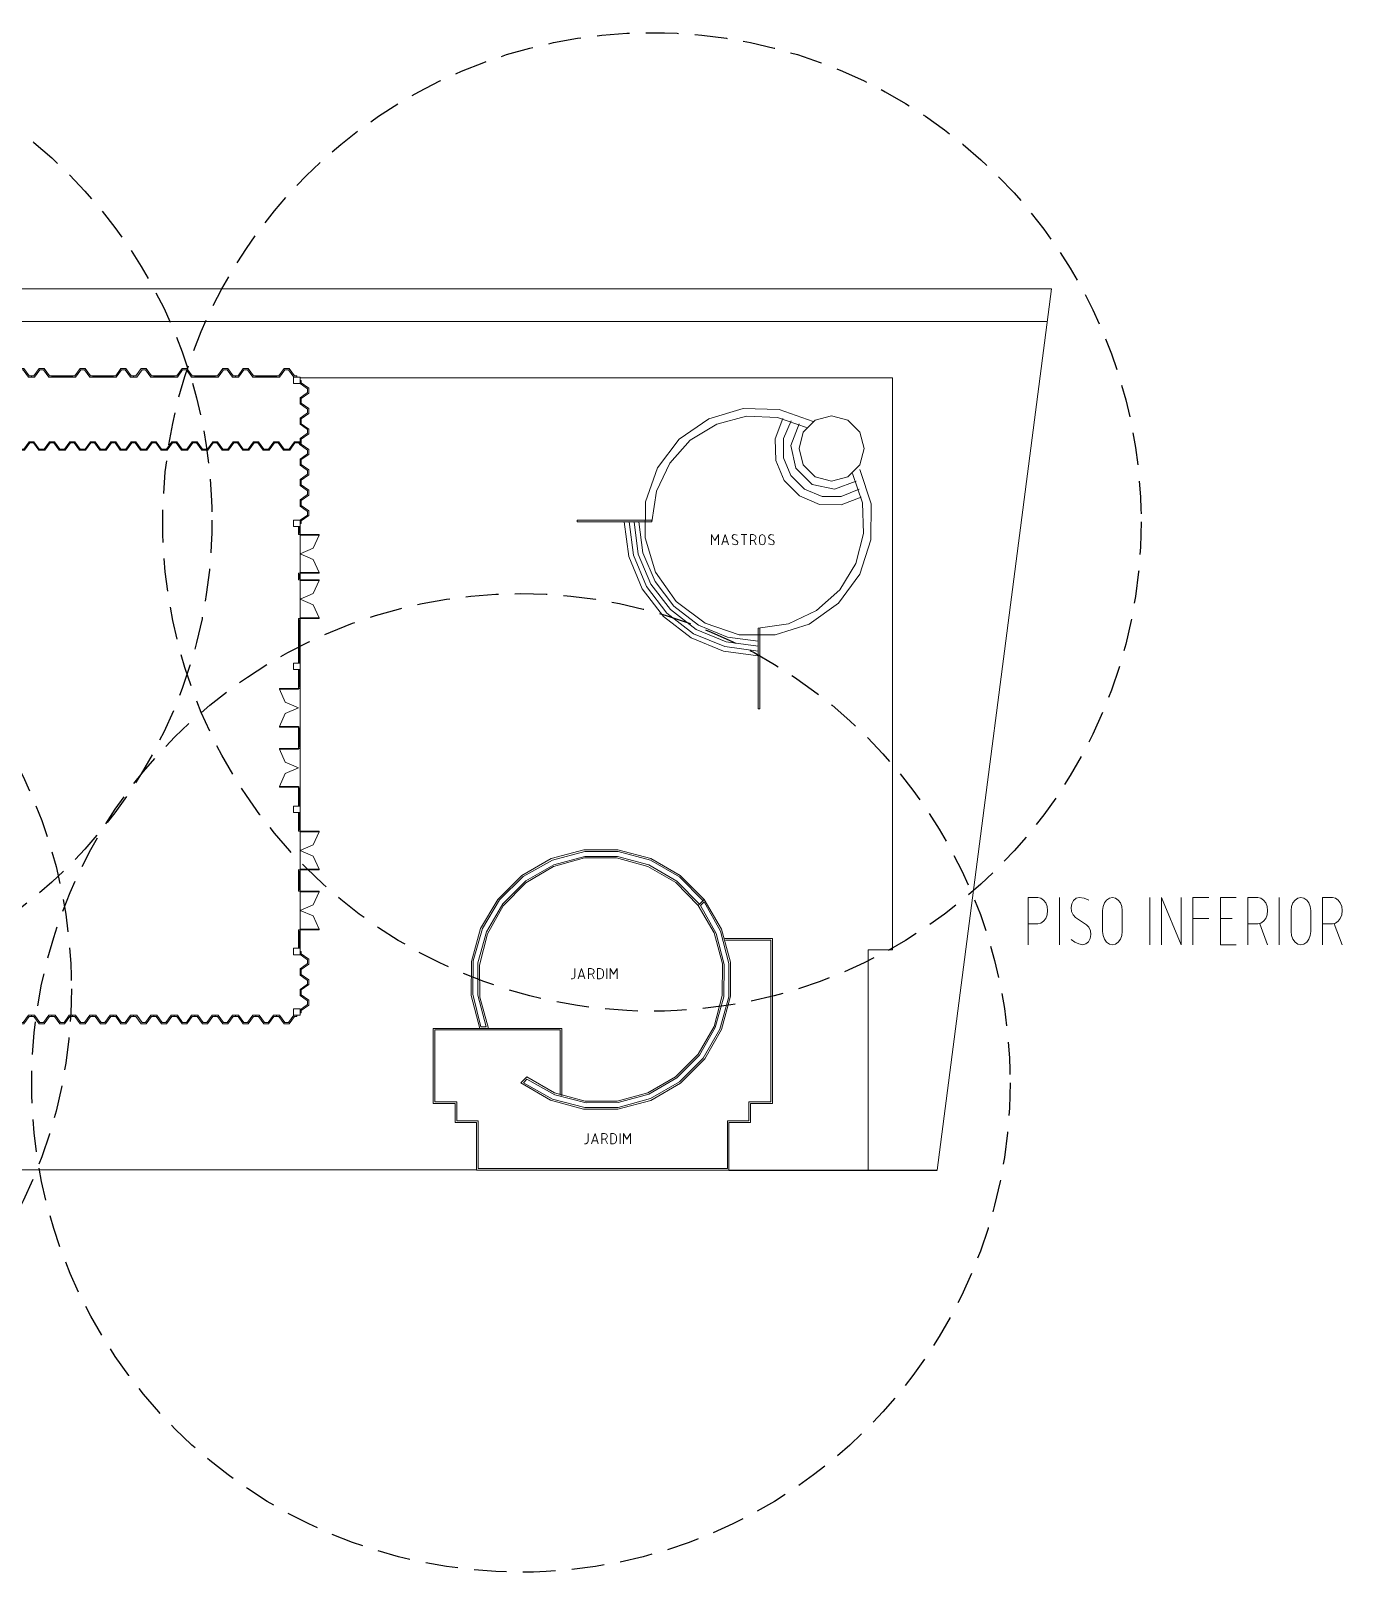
# Model space of a CAD drawing. Header units: millimetres. Extents: x 373 to 563, y 791 to 885.
# Drawn here: x 482.5 to 562.9, y 790.8 to 885.3 of the extents above; entities that cross this region are included whole.
import ezdxf

# ---------------------------------------------------------------- set-up
doc = ezdxf.new("R2010")
doc.units = ezdxf.units.MM
doc.linetypes.add('JIS_02_2.0', pattern=[3, 2, -1])
doc.layers.add('wireless', color=1, linetype='Continuous')

msp = doc.modelspace()

# ---------------------------------------------------------------- linework, layer by layer
msp.add_line((525.332, 815.475), (538.105, 815.475))
at = {"color": 7, "lineweight": 0}
for points in [[(545.109, 869.507), (395.061, 869.507)], [(545.109, 869.507), (538.105, 815.475)], [(544.846, 867.503), (400.234, 867.503)], [(482.372, 864.096), (482.56, 864.096), (482.56, 864.171), (482.409, 864.171), (482.084, 864.622), (481.783, 864.622), (481.458, 864.171), (481.307, 864.171), (481.307, 864.096), (481.495, 864.096), (481.821, 864.547), (482.046, 864.547), (482.372, 864.096), (482.372, 864.096)], [(483.624, 864.096), (483.812, 864.096), (483.812, 864.171), (483.662, 864.171), (483.336, 864.622), (483.036, 864.622), (482.71, 864.171), (482.56, 864.171), (482.56, 864.096), (482.748, 864.096), (483.073, 864.547), (483.299, 864.547), (483.624, 864.096), (483.624, 864.096)], [(483.812, 864.096), (485.065, 864.096), (485.065, 864.171), (483.812, 864.171), (483.812, 864.096), (483.812, 864.096)], [(483.812, 864.146), (485.065, 864.146)], [(483.812, 864.121), (485.065, 864.121)], [(486.129, 864.096), (486.317, 864.096), (486.317, 864.171), (486.167, 864.171), (485.841, 864.622), (485.541, 864.622), (485.215, 864.171), (485.065, 864.171), (485.065, 864.096), (485.253, 864.096), (485.578, 864.547), (485.804, 864.547), (486.129, 864.096), (486.129, 864.096)], [(486.317, 864.096), (487.57, 864.096), (487.57, 864.171), (486.317, 864.171), (486.317, 864.096), (486.317, 864.096)], [(486.317, 864.146), (487.57, 864.146)], [(486.317, 864.121), (487.57, 864.121)], [(488.622, 864.096), (488.81, 864.096), (488.81, 864.171), (488.672, 864.171), (488.346, 864.622), (488.046, 864.622), (487.72, 864.171), (487.57, 864.171), (487.57, 864.096), (487.758, 864.096), (488.083, 864.547), (488.296, 864.547), (488.622, 864.096), (488.622, 864.096)], [(489.874, 864.096), (490.062, 864.096), (490.062, 864.171), (489.912, 864.171), (489.586, 864.622), (489.286, 864.622), (488.96, 864.171), (488.81, 864.171), (488.81, 864.096), (489.01, 864.096), (489.336, 864.547), (489.549, 864.547), (489.874, 864.096), (489.874, 864.096)], [(490.062, 864.096), (491.315, 864.096), (491.315, 864.171), (490.062, 864.171), (490.062, 864.096), (490.062, 864.096)], [(490.062, 864.146), (491.315, 864.146)], [(490.062, 864.121), (491.315, 864.121)], [(492.379, 864.096), (492.567, 864.096), (492.567, 864.171), (492.417, 864.171), (492.091, 864.622), (491.791, 864.622), (491.465, 864.171), (491.315, 864.171), (491.315, 864.096), (491.503, 864.096), (491.828, 864.547), (492.054, 864.547), (492.379, 864.096), (492.379, 864.096)], [(492.567, 864.096), (493.82, 864.096), (493.82, 864.171), (492.567, 864.171), (492.567, 864.096), (492.567, 864.096)], [(492.567, 864.146), (493.82, 864.146)], [(492.567, 864.121), (493.82, 864.121)], [(494.884, 864.096), (495.072, 864.096), (495.072, 864.171), (494.922, 864.171), (494.596, 864.622), (494.296, 864.622), (493.97, 864.171), (493.82, 864.171), (493.82, 864.096), (494.008, 864.096), (494.333, 864.547), (494.559, 864.547), (494.884, 864.096), (494.884, 864.096)], [(496.137, 864.096), (496.325, 864.096), (496.325, 864.171), (496.174, 864.171), (495.849, 864.622), (495.548, 864.622), (495.222, 864.171), (495.072, 864.171), (495.072, 864.096), (495.26, 864.096), (495.586, 864.547), (495.811, 864.547), (496.137, 864.096), (496.137, 864.096)], [(496.325, 864.096), (497.577, 864.096), (497.577, 864.171), (496.325, 864.171), (496.325, 864.096), (496.325, 864.096)], [(496.325, 864.146), (497.577, 864.146)], [(496.325, 864.121), (497.577, 864.121)], [(498.642, 864.096), (498.83, 864.096), (498.83, 864.171), (498.679, 864.171), (498.354, 864.622), (498.053, 864.622), (497.727, 864.171), (497.577, 864.171), (497.577, 864.096), (497.765, 864.096), (498.091, 864.547), (498.316, 864.547), (498.642, 864.096), (498.642, 864.096)], [(498.629, 863.695), (499.03, 863.695), (499.03, 864.096), (498.629, 864.096), (498.629, 863.695), (498.629, 863.695)], [(499.03, 864.046), (535.352, 864.046)], [(499.03, 862.831), (499.03, 862.643), (499.105, 862.643), (499.105, 862.794), (499.556, 863.119), (499.556, 863.42), (499.105, 863.746), (499.105, 863.896), (499.03, 863.896), (499.03, 863.708), (499.481, 863.382), (499.481, 863.157), (499.03, 862.831), (499.03, 862.831)], [(535.352, 864.046), (535.352, 828.977)], [(499.03, 861.579), (499.03, 861.391), (499.105, 861.391), (499.105, 861.541), (499.556, 861.867), (499.556, 862.167), (499.105, 862.493), (499.105, 862.643), (499.03, 862.643), (499.03, 862.456), (499.481, 862.13), (499.481, 861.904), (499.03, 861.579), (499.03, 861.579)], [(530.492, 861.378), (528.413, 862.117), (526.209, 862.18), (524.092, 861.541), (522.276, 860.289), (520.948, 858.535), (520.222, 856.456), (520.184, 854.252), (520.823, 852.135), (522.101, 850.331), (523.867, 849.016), (525.958, 848.302), (528.163, 848.29), (530.254, 848.954), (532.058, 850.231), (533.361, 852.022), (534.037, 854.114), (534.05, 856.318), (533.361, 858.423)], [(499.03, 860.326), (499.03, 860.138), (499.105, 860.138), (499.105, 860.289), (499.556, 860.614), (499.556, 860.915), (499.105, 861.241), (499.105, 861.391), (499.03, 861.391), (499.03, 861.203), (499.481, 860.877), (499.481, 860.652), (499.03, 860.326), (499.03, 860.326)], [(530.092, 861.015), (528.301, 861.629), (526.409, 861.692), (524.581, 861.216), (522.952, 860.226), (521.7, 858.811), (520.886, 857.095), (520.61, 855.216)], [(528.639, 861.554), (528.175, 860.314), (528.2, 858.986), (528.726, 857.759), (529.666, 856.819), (530.881, 856.293), (532.208, 856.268), (533.448, 856.732)], [(529.14, 861.416), (528.676, 860.326), (528.676, 859.149), (529.127, 858.059), (529.954, 857.22), (531.044, 856.769), (532.221, 856.782), (533.311, 857.233)], [(529.628, 861.228), (529.127, 859.913), (529.428, 858.523), (530.43, 857.521), (531.808, 857.22), (533.135, 857.721)], [(533.624, 859.725), (533.361, 860.727), (532.622, 861.454), (531.62, 861.729), (530.618, 861.454), (529.891, 860.727), (529.628, 859.725), (529.891, 858.723), (530.618, 857.984), (531.62, 857.721), (532.622, 857.984), (533.361, 858.723), (533.624, 859.725), (533.624, 859.725)], [(482.998, 859.612), (483.186, 859.612), (483.186, 859.688), (483.036, 859.688), (482.71, 860.138), (482.409, 860.138), (482.084, 859.688), (481.934, 859.688), (481.934, 859.612), (482.121, 859.612), (482.447, 860.063), (482.672, 860.063), (482.998, 859.612), (482.998, 859.612)], [(484.251, 859.612), (484.439, 859.612), (484.439, 859.688), (484.288, 859.688), (483.963, 860.138), (483.662, 860.138), (483.336, 859.688), (483.186, 859.688), (483.186, 859.612), (483.374, 859.612), (483.7, 860.063), (483.925, 860.063), (484.251, 859.612), (484.251, 859.612)], [(485.503, 859.612), (485.691, 859.612), (485.691, 859.688), (485.541, 859.688), (485.215, 860.138), (484.914, 860.138), (484.589, 859.688), (484.439, 859.688), (484.439, 859.612), (484.626, 859.612), (484.952, 860.063), (485.177, 860.063), (485.503, 859.612), (485.503, 859.612)], [(486.756, 859.612), (486.943, 859.612), (486.943, 859.688), (486.793, 859.688), (486.468, 860.138), (486.167, 860.138), (485.841, 859.688), (485.691, 859.688), (485.691, 859.612), (485.879, 859.612), (486.205, 860.063), (486.43, 860.063), (486.756, 859.612), (486.756, 859.612)], [(487.996, 859.612), (488.196, 859.612), (488.196, 859.688), (488.046, 859.688), (487.72, 860.138), (487.419, 860.138), (487.094, 859.688), (486.943, 859.688), (486.943, 859.612), (487.131, 859.612), (487.457, 860.063), (487.682, 860.063), (487.996, 859.612), (487.996, 859.612)], [(489.248, 859.612), (489.436, 859.612), (489.436, 859.688), (489.286, 859.688), (488.96, 860.138), (488.672, 860.138), (488.346, 859.688), (488.196, 859.688), (488.196, 859.612), (488.384, 859.612), (488.709, 860.063), (488.922, 860.063), (489.248, 859.612), (489.248, 859.612)], [(490.501, 859.612), (490.688, 859.612), (490.688, 859.688), (490.538, 859.688), (490.212, 860.138), (489.912, 860.138), (489.586, 859.688), (489.436, 859.688), (489.436, 859.612), (489.636, 859.612), (489.949, 860.063), (490.175, 860.063), (490.501, 859.612), (490.501, 859.612)], [(491.753, 859.612), (491.941, 859.612), (491.941, 859.688), (491.791, 859.688), (491.465, 860.138), (491.164, 860.138), (490.839, 859.688), (490.688, 859.688), (490.688, 859.612), (490.876, 859.612), (491.202, 860.063), (491.427, 860.063), (491.753, 859.612), (491.753, 859.612)], [(493.006, 859.612), (493.193, 859.612), (493.193, 859.688), (493.043, 859.688), (492.717, 860.138), (492.417, 860.138), (492.091, 859.688), (491.941, 859.688), (491.941, 859.612), (492.129, 859.612), (492.454, 860.063), (492.68, 860.063), (493.006, 859.612), (493.006, 859.612)], [(494.258, 859.612), (494.446, 859.612), (494.446, 859.688), (494.296, 859.688), (493.97, 860.138), (493.669, 860.138), (493.344, 859.688), (493.193, 859.688), (493.193, 859.612), (493.381, 859.612), (493.707, 860.063), (493.932, 860.063), (494.258, 859.612), (494.258, 859.612)], [(495.51, 859.612), (495.698, 859.612), (495.698, 859.688), (495.548, 859.688), (495.222, 860.138), (494.922, 860.138), (494.596, 859.688), (494.446, 859.688), (494.446, 859.612), (494.634, 859.612), (494.959, 860.063), (495.185, 860.063), (495.51, 859.612), (495.51, 859.612)], [(496.763, 859.612), (496.951, 859.612), (496.951, 859.688), (496.801, 859.688), (496.475, 860.138), (496.174, 860.138), (495.849, 859.688), (495.698, 859.688), (495.698, 859.612), (495.886, 859.612), (496.212, 860.063), (496.437, 860.063), (496.763, 859.612), (496.763, 859.612)], [(498.015, 859.612), (498.203, 859.612), (498.203, 859.688), (498.053, 859.688), (497.727, 860.138), (497.427, 860.138), (497.101, 859.688), (496.951, 859.688), (496.951, 859.612), (497.139, 859.612), (497.464, 860.063), (497.69, 860.063), (498.015, 859.612), (498.015, 859.612)], [(499.03, 860.063), (498.98, 860.138), (498.679, 860.138), (498.354, 859.688), (498.203, 859.688), (498.203, 859.612), (498.391, 859.612), (498.717, 860.063), (498.942, 860.063), (499.03, 859.938)], [(499.03, 859.074), (499.03, 858.886), (499.105, 858.886), (499.105, 859.036), (499.556, 859.362), (499.556, 859.662), (499.105, 859.988), (499.105, 860.138), (499.03, 860.138), (499.03, 859.951), (499.481, 859.625), (499.481, 859.399), (499.03, 859.074), (499.03, 859.074)], [(499.03, 857.821), (499.03, 857.633), (499.105, 857.633), (499.105, 857.784), (499.556, 858.109), (499.556, 858.41), (499.105, 858.736), (499.105, 858.886), (499.03, 858.886), (499.03, 858.698), (499.481, 858.372), (499.481, 858.147), (499.03, 857.821), (499.03, 857.821)], [(527.123, 848.703), (528.989, 848.979), (530.705, 849.793), (532.121, 851.058), (533.11, 852.674), (533.586, 854.502), (533.523, 856.393), (532.91, 858.185)], [(499.03, 856.569), (499.03, 856.381), (499.105, 856.381), (499.105, 856.531), (499.556, 856.857), (499.556, 857.158), (499.105, 857.483), (499.105, 857.633), (499.03, 857.633), (499.03, 857.446), (499.481, 857.12), (499.481, 856.894), (499.03, 856.569), (499.03, 856.569)], [(499.03, 855.316), (499.03, 855.128), (499.105, 855.128), (499.105, 855.279), (499.556, 855.604), (499.556, 855.905), (499.105, 856.231), (499.105, 856.381), (499.03, 856.381), (499.03, 856.193), (499.481, 855.867), (499.481, 855.642), (499.03, 855.316), (499.03, 855.316)], [(498.629, 854.928), (499.03, 854.928), (499.03, 855.329), (498.629, 855.329), (498.629, 854.928), (498.629, 854.928)], [(520.61, 855.316), (516.014, 855.316)], [(516.014, 855.316), (516.014, 855.216)], [(498.93, 854.527), (498.93, 854.928)], [(499.03, 854.527), (498.93, 854.527)], [(498.93, 854.44), (498.93, 854.527)], [(498.93, 854.44), (498.93, 854.477)], [(498.942, 854.44), (498.93, 854.44)], [(499.03, 854.44), (498.942, 854.44)], [(498.98, 854.527), (498.98, 854.928)], [(499.03, 846.612), (499.03, 854.928)], [(499.03, 854.527), (499.03, 854.44)], [(499.03, 854.44), (499.03, 854.402), (500.195, 854.402), (500.195, 854.44), (499.03, 854.44), (499.03, 854.44)], [(499.03, 853.262), (499.832, 853.6), (500.195, 854.402)], [(520.61, 855.216), (516.014, 855.216)], [(518.907, 855.216), (519.195, 853.099), (520.009, 851.108), (521.312, 849.417), (523.015, 848.102), (524.994, 847.288), (527.123, 847)], [(519.208, 855.216), (519.483, 853.175), (520.272, 851.258), (521.525, 849.63), (523.165, 848.365), (525.069, 847.576), (527.123, 847.3)], [(519.508, 855.216), (519.771, 853.25), (520.535, 851.409), (521.738, 849.843), (523.316, 848.628), (525.157, 847.864), (527.123, 847.601)], [(519.809, 855.216), (520.059, 853.325), (520.798, 851.559), (521.95, 850.056), (523.466, 848.891), (525.232, 848.152), (527.123, 847.902)], [(524.255, 853.813), (524.255, 854.44), (524.468, 854.089), (524.681, 854.44), (524.681, 853.813)], [(524.894, 853.813), (525.094, 854.44), (525.307, 853.813)], [(525.833, 854.402), (525.658, 854.44), (525.558, 854.39), (525.52, 854.277), (525.595, 854.177), (525.796, 854.076)], [(526.084, 854.44), (526.434, 854.44)], [(526.259, 853.813), (526.259, 854.44)], [(526.647, 853.813), (526.647, 854.44), (526.823, 854.44)], [(526.823, 854.089), (526.935, 854.139), (526.998, 854.264), (526.935, 854.39), (526.823, 854.44)], [(527.549, 854.264), (527.499, 854.39), (527.374, 854.44), (527.249, 854.39), (527.198, 854.264)], [(528.075, 854.402), (527.9, 854.44), (527.8, 854.39), (527.762, 854.277), (527.837, 854.177), (528.038, 854.076)], [(525.245, 853.989), (524.956, 853.989)], [(525.52, 853.876), (525.733, 853.813)], [(525.733, 853.813), (525.846, 853.863), (525.871, 853.976), (525.796, 854.076)], [(526.823, 854.089), (526.647, 854.089)], [(526.848, 854.089), (526.998, 853.813)], [(527.198, 853.989), (527.198, 854.264)], [(527.198, 853.989), (527.249, 853.863), (527.374, 853.813), (527.499, 853.863), (527.549, 853.989)], [(527.549, 854.264), (527.549, 853.989)], [(527.762, 853.876), (527.975, 853.813)], [(527.975, 853.813), (528.088, 853.863), (528.113, 853.976), (528.038, 854.076)], [(500.195, 852.11), (499.832, 852.912), (499.03, 853.262)], [(498.942, 852.085), (498.93, 852.085)], [(498.93, 852.085), (498.93, 852.035)], [(498.93, 852.085), (498.93, 851.985)], [(498.93, 852.072), (498.93, 851.672)], [(499.03, 851.985), (498.93, 851.985)], [(498.93, 851.659), (498.93, 851.747)], [(499.03, 851.747), (498.93, 851.747)], [(498.93, 851.659), (498.93, 851.697)], [(498.942, 851.659), (498.93, 851.659)], [(498.942, 852.072), (498.942, 852.085)], [(499.03, 852.072), (498.942, 852.072)], [(499.03, 851.672), (498.942, 851.672)], [(498.942, 851.672), (498.942, 851.659)], [(498.98, 851.747), (498.98, 851.985)], [(499.03, 852.11), (499.03, 852.072), (500.195, 852.072), (500.195, 852.11), (499.03, 852.11), (499.03, 852.11)], [(499.03, 851.622), (499.03, 851.672), (500.195, 851.672), (500.195, 851.622), (499.03, 851.622), (499.03, 851.622)], [(499.03, 850.482), (499.832, 850.832), (500.195, 851.622)], [(500.195, 849.342), (499.832, 850.144), (499.03, 850.482)], [(498.93, 849.304), (498.93, 849.217)], [(498.93, 849.304), (498.93, 849.267)], [(498.942, 849.304), (498.93, 849.304)], [(498.93, 846.561), (498.93, 849.292)], [(499.03, 849.217), (498.93, 849.217)], [(498.942, 849.292), (498.942, 849.304)], [(499.03, 849.292), (498.942, 849.292)], [(498.98, 849.217), (498.98, 848.365)], [(499.03, 849.292), (499.03, 849.342), (500.195, 849.342), (500.195, 849.292), (499.03, 849.292), (499.03, 849.292)], [(527.123, 848.703), (527.123, 843.756)], [(527.223, 848.703), (527.223, 843.756)], [(498.93, 848.365), (499.03, 848.365)], [(498.98, 848.365), (498.98, 847.338)], [(498.93, 847.338), (499.03, 847.338)], [(498.93, 847.288), (499.03, 847.288)], [(498.98, 847.288), (498.98, 846.612)], [(498.629, 846.161), (499.03, 846.161), (499.03, 846.561), (498.629, 846.561), (498.629, 846.161), (498.629, 846.161)], [(498.93, 846.612), (499.03, 846.612), (499.03, 846.561), (498.93, 846.561), (498.93, 846.612), (498.93, 846.612)], [(498.93, 845.084), (498.93, 846.161)], [(498.93, 846.161), (499.03, 846.161), (499.03, 846.111), (498.93, 846.111), (498.93, 846.161), (498.93, 846.161)], [(498.98, 846.111), (498.98, 845.084)], [(499.03, 837.794), (499.03, 846.161)], [(498.93, 844.958), (498.93, 844.996), (497.765, 844.996), (497.765, 844.958), (498.93, 844.958), (498.93, 844.958)], [(497.765, 844.958), (498.116, 844.157), (498.93, 843.819)], [(498.93, 845.084), (499.03, 845.084)], [(498.93, 845.084), (498.93, 844.996)], [(498.93, 844.996), (499.017, 844.996)], [(499.017, 844.996), (499.03, 844.996)], [(499.03, 844.996), (499.03, 845.084)], [(499.03, 844.996), (499.03, 845.033)], [(498.93, 843.819), (498.116, 843.468), (497.765, 842.666)], [(527.123, 843.756), (527.223, 843.756)], [(498.93, 842.629), (498.93, 842.666), (497.765, 842.666), (497.765, 842.629), (498.93, 842.629), (498.93, 842.629)], [(498.93, 842.629), (499.017, 842.629)], [(498.93, 842.554), (498.93, 842.629)], [(498.93, 841.401), (498.93, 842.554)], [(498.93, 842.554), (499.03, 842.554)], [(498.98, 841.401), (498.98, 842.554)], [(499.017, 842.629), (499.017, 842.641)], [(499.017, 842.641), (499.03, 842.641)], [(499.03, 842.641), (499.03, 842.604)], [(499.03, 842.641), (499.03, 842.554)], [(498.93, 841.289), (498.93, 841.326), (497.765, 841.326), (497.765, 841.289), (498.93, 841.289), (498.93, 841.289)], [(497.765, 841.289), (498.116, 840.487), (498.93, 840.136)], [(498.93, 841.401), (498.93, 841.326)], [(498.93, 841.401), (499.03, 841.401)], [(498.93, 841.326), (499.017, 841.326)], [(499.017, 841.326), (499.017, 841.314)], [(499.017, 841.314), (499.03, 841.314)], [(499.03, 841.314), (499.03, 841.401)], [(499.03, 841.314), (499.03, 841.351)], [(498.93, 840.136), (498.116, 839.798), (497.765, 838.996)], [(498.93, 838.946), (498.93, 838.996), (497.765, 838.996), (497.765, 838.946), (498.93, 838.946), (498.93, 838.946)], [(498.93, 838.871), (498.93, 838.946)], [(498.93, 838.946), (499.017, 838.946)], [(498.93, 838.871), (498.93, 837.794)], [(498.93, 838.871), (499.03, 838.871)], [(498.98, 837.844), (498.98, 838.871)], [(499.017, 838.959), (499.03, 838.959)], [(499.017, 838.946), (499.017, 838.959)], [(499.03, 838.959), (499.03, 838.871)], [(499.03, 838.959), (499.03, 838.921)], [(498.629, 837.393), (499.03, 837.393), (499.03, 837.794), (498.629, 837.794), (498.629, 837.393), (498.629, 837.393)], [(498.93, 837.794), (499.03, 837.794), (499.03, 837.844), (498.93, 837.844), (498.93, 837.794), (498.93, 837.794)], [(498.93, 836.341), (498.93, 837.393)], [(498.93, 837.343), (499.03, 837.343)], [(498.98, 837.343), (498.98, 836.341)], [(499.03, 829.077), (499.03, 837.393)], [(498.93, 836.254), (498.93, 836.341)], [(499.03, 836.341), (498.93, 836.341)], [(498.93, 836.254), (498.93, 836.291)], [(498.942, 836.254), (498.93, 836.254)], [(499.03, 836.266), (498.942, 836.266)], [(498.942, 836.266), (498.942, 836.254)], [(499.03, 836.341), (499.03, 836.266)], [(499.03, 836.216), (499.03, 836.266), (500.195, 836.266), (500.195, 836.216), (499.03, 836.216), (499.03, 836.216)], [(499.03, 835.076), (499.832, 835.414), (500.195, 836.216)], [(500.195, 833.924), (499.832, 834.725), (499.03, 835.076)], [(523.817, 832.07), (522.339, 833.536), (520.535, 834.575), (518.519, 835.114), (516.44, 835.114), (514.436, 834.575), (512.632, 833.536), (511.154, 832.07), (510.102, 830.279), (509.551, 828.263), (509.526, 826.184), (510.052, 824.167)], [(523.742, 831.995), (522.289, 833.448), (520.51, 834.475), (518.531, 835.001), (516.49, 835.014), (514.511, 834.488), (512.72, 833.486), (511.254, 832.045), (510.215, 830.279), (509.651, 828.313), (509.626, 826.259), (510.114, 824.267)], [(523.529, 831.782), (522.126, 833.197), (520.41, 834.187), (518.494, 834.713), (516.502, 834.713), (514.586, 834.199), (512.87, 833.21), (511.455, 831.807), (510.465, 830.091), (509.939, 828.175), (509.939, 826.196), (510.44, 824.267)], [(523.453, 831.707), (522.063, 833.11), (520.36, 834.099), (518.444, 834.613), (516.477, 834.613), (514.573, 834.087), (512.87, 833.085), (511.48, 831.682), (510.515, 829.953), (510.027, 828.05), (510.052, 826.071), (510.59, 824.167)], [(498.93, 833.899), (498.93, 833.811)], [(498.93, 833.899), (498.93, 833.861)], [(498.942, 833.899), (498.93, 833.899)], [(498.93, 832.659), (498.93, 833.811)], [(499.03, 833.811), (498.93, 833.811)], [(498.942, 833.886), (498.942, 833.899)], [(499.03, 833.886), (498.942, 833.886)], [(498.98, 832.659), (498.98, 833.811)], [(499.03, 833.886), (499.03, 833.924), (500.195, 833.924), (500.195, 833.886), (499.03, 833.886), (499.03, 833.886)], [(499.03, 833.811), (499.03, 833.886)], [(499.03, 832.659), (498.93, 832.659)], [(498.93, 832.571), (498.93, 832.659)], [(498.93, 832.571), (498.93, 832.609)], [(499.03, 832.659), (499.03, 832.584)], [(498.942, 832.571), (498.93, 832.571)], [(498.942, 832.584), (498.942, 832.571)], [(499.03, 832.584), (498.942, 832.584)], [(499.03, 832.546), (499.03, 832.584), (500.195, 832.584), (500.195, 832.546), (499.03, 832.546), (499.03, 832.546)], [(499.03, 831.394), (499.832, 831.745), (500.195, 832.546)], [(512.569, 820.823), (514.385, 819.771), (516.414, 819.22), (518.506, 819.207), (520.535, 819.746), (522.351, 820.798), (523.842, 822.288), (524.881, 824.104), (525.42, 826.133), (525.42, 828.225), (524.869, 830.254), (523.817, 832.07)], [(512.732, 820.835), (514.511, 819.821), (516.502, 819.307), (518.544, 819.32), (520.523, 819.858), (522.301, 820.885), (523.754, 822.338), (524.781, 824.117), (525.32, 826.096), (525.332, 828.15), (524.806, 830.129), (523.804, 831.92)], [(512.933, 821.186), (514.623, 820.209), (516.515, 819.708), (518.469, 819.708), (520.36, 820.222), (522.051, 821.199), (523.441, 822.589), (524.418, 824.28), (524.919, 826.171), (524.931, 828.125), (524.43, 830.016), (523.453, 831.707)], [(512.945, 821.048), (514.661, 820.096), (516.565, 819.608), (518.531, 819.62), (520.422, 820.134), (522.126, 821.123), (523.516, 822.514), (524.493, 824.217), (525.019, 826.108), (525.032, 828.087), (524.543, 829.991), (523.591, 831.707)], [(523.453, 831.707), (523.817, 832.07)], [(523.591, 831.707), (523.804, 831.92)], [(500.195, 830.254), (499.832, 831.056), (499.03, 831.394)], [(498.942, 830.217), (498.93, 830.217)], [(498.93, 830.217), (498.93, 830.179)], [(498.93, 830.217), (498.93, 830.129)], [(498.93, 829.077), (498.93, 830.129)], [(499.03, 830.129), (498.93, 830.129)], [(498.942, 830.204), (498.942, 830.217)], [(499.03, 830.204), (498.942, 830.204)], [(498.98, 829.127), (498.98, 830.129)], [(499.03, 830.204), (499.03, 830.254), (500.195, 830.254), (500.195, 830.204), (499.03, 830.204), (499.03, 830.204)], [(499.03, 830.129), (499.03, 830.204)], [(498.629, 828.676), (499.03, 828.676), (499.03, 829.077), (498.629, 829.077), (498.629, 828.676), (498.629, 828.676)], [(499.03, 829.127), (498.93, 829.127)], [(499.03, 827.812), (499.03, 827.624), (499.105, 827.624), (499.105, 827.774), (499.556, 828.1), (499.556, 828.4), (499.105, 828.726), (499.105, 828.876), (499.03, 828.876), (499.03, 828.688), (499.481, 828.363), (499.481, 828.137), (499.03, 827.812), (499.03, 827.812)], [(525.082, 829.678), (528, 829.678), (528, 819.558), (526.66, 819.558), (526.66, 818.393), (525.332, 818.393), (525.332, 815.475), (509.851, 815.475), (509.851, 818.393), (508.536, 818.393), (508.536, 819.558), (507.184, 819.558), (507.184, 824.167), (515.087, 824.167), (515.087, 820.034)], [(525.119, 829.578), (527.9, 829.578), (527.9, 819.658), (526.56, 819.658), (526.56, 818.493), (525.232, 818.493), (525.232, 815.575), (509.952, 815.575), (509.952, 818.493), (508.637, 818.493), (508.637, 819.658), (507.284, 819.658), (507.284, 824.067), (514.987, 824.067), (514.987, 820.071)], [(533.862, 828.977), (533.862, 815.475)], [(533.862, 828.977), (535.352, 828.977)], [(499.03, 826.559), (499.03, 826.371), (499.105, 826.371), (499.105, 826.522), (499.556, 826.847), (499.556, 827.148), (499.105, 827.474), (499.105, 827.624), (499.03, 827.624), (499.03, 827.436), (499.481, 827.11), (499.481, 826.885), (499.03, 826.559), (499.03, 826.559)], [(515.663, 827.198), (515.738, 827.198), (515.838, 827.236), (515.876, 827.336), (515.876, 827.837)], [(516.089, 827.198), (516.289, 827.837), (516.502, 827.198)], [(516.44, 827.373), (516.151, 827.373)], [(516.715, 827.198), (516.715, 827.837), (516.89, 827.837)], [(516.89, 827.486), (516.715, 827.486)], [(516.89, 827.486), (517.016, 827.536), (517.066, 827.661), (517.016, 827.774), (516.89, 827.837)], [(516.928, 827.486), (517.066, 827.198)], [(517.279, 827.198), (517.429, 827.198), (517.567, 827.261), (517.629, 827.398), (517.629, 827.636), (517.567, 827.774), (517.429, 827.837), (517.279, 827.837), (517.279, 827.198), (517.279, 827.198)], [(517.842, 827.198), (517.842, 827.837)], [(518.043, 827.198), (518.043, 827.837), (518.256, 827.486), (518.469, 827.837), (518.469, 827.198)], [(499.03, 825.307), (499.03, 825.119), (499.105, 825.119), (499.105, 825.269), (499.556, 825.595), (499.556, 825.895), (499.105, 826.221), (499.105, 826.371), (499.03, 826.371), (499.03, 826.184), (499.481, 825.858), (499.481, 825.632), (499.03, 825.307), (499.03, 825.307)], [(498.629, 824.969), (499.03, 824.969), (499.03, 825.369), (498.629, 825.369), (498.629, 824.969), (498.629, 824.969)], [(481.495, 824.969), (481.307, 824.969), (481.307, 824.893), (481.458, 824.893), (481.783, 824.443), (482.084, 824.443), (482.409, 824.893), (482.56, 824.893), (482.56, 824.969), (482.372, 824.969), (482.046, 824.518), (481.821, 824.518), (481.495, 824.969), (481.495, 824.969)], [(482.748, 824.969), (482.56, 824.969), (482.56, 824.893), (482.71, 824.893), (483.036, 824.443), (483.336, 824.443), (483.662, 824.893), (483.812, 824.893), (483.812, 824.969), (483.624, 824.969), (483.299, 824.518), (483.073, 824.518), (482.748, 824.969), (482.748, 824.969)], [(484, 824.969), (483.812, 824.969), (483.812, 824.893), (483.963, 824.893), (484.288, 824.443), (484.589, 824.443), (484.914, 824.893), (485.065, 824.893), (485.065, 824.969), (484.877, 824.969), (484.551, 824.518), (484.326, 824.518), (484, 824.969), (484, 824.969)], [(485.253, 824.969), (485.065, 824.969), (485.065, 824.893), (485.215, 824.893), (485.541, 824.443), (485.841, 824.443), (486.167, 824.893), (486.317, 824.893), (486.317, 824.969), (486.129, 824.969), (485.804, 824.518), (485.578, 824.518), (485.253, 824.969), (485.253, 824.969)], [(486.505, 824.969), (486.317, 824.969), (486.317, 824.893), (486.468, 824.893), (486.793, 824.443), (487.094, 824.443), (487.419, 824.893), (487.57, 824.893), (487.57, 824.969), (487.382, 824.969), (487.056, 824.518), (486.831, 824.518), (486.505, 824.969), (486.505, 824.969)], [(487.758, 824.969), (487.57, 824.969), (487.57, 824.893), (487.72, 824.893), (488.046, 824.443), (488.346, 824.443), (488.672, 824.893), (488.81, 824.893), (488.81, 824.969), (488.622, 824.969), (488.296, 824.518), (488.083, 824.518), (487.758, 824.969), (487.758, 824.969)], [(489.01, 824.969), (488.81, 824.969), (488.81, 824.893), (488.96, 824.893), (489.286, 824.443), (489.586, 824.443), (489.912, 824.893), (490.062, 824.893), (490.062, 824.969), (489.874, 824.969), (489.549, 824.518), (489.336, 824.518), (489.01, 824.969), (489.01, 824.969)], [(490.25, 824.969), (490.062, 824.969), (490.062, 824.893), (490.212, 824.893), (490.538, 824.443), (490.839, 824.443), (491.164, 824.893), (491.315, 824.893), (491.315, 824.969), (491.127, 824.969), (490.801, 824.518), (490.576, 824.518), (490.25, 824.969), (490.25, 824.969)], [(491.503, 824.969), (491.315, 824.969), (491.315, 824.893), (491.465, 824.893), (491.791, 824.443), (492.091, 824.443), (492.417, 824.893), (492.567, 824.893), (492.567, 824.969), (492.379, 824.969), (492.054, 824.518), (491.828, 824.518), (491.503, 824.969), (491.503, 824.969)], [(492.755, 824.969), (492.567, 824.969), (492.567, 824.893), (492.717, 824.893), (493.043, 824.443), (493.344, 824.443), (493.669, 824.893), (493.82, 824.893), (493.82, 824.969), (493.632, 824.969), (493.306, 824.518), (493.081, 824.518), (492.755, 824.969), (492.755, 824.969)], [(494.008, 824.969), (493.82, 824.969), (493.82, 824.893), (493.97, 824.893), (494.296, 824.443), (494.596, 824.443), (494.922, 824.893), (495.072, 824.893), (495.072, 824.969), (494.884, 824.969), (494.559, 824.518), (494.333, 824.518), (494.008, 824.969), (494.008, 824.969)], [(495.26, 824.969), (495.072, 824.969), (495.072, 824.893), (495.222, 824.893), (495.548, 824.443), (495.849, 824.443), (496.174, 824.893), (496.325, 824.893), (496.325, 824.969), (496.137, 824.969), (495.811, 824.518), (495.586, 824.518), (495.26, 824.969), (495.26, 824.969)], [(496.512, 824.969), (496.325, 824.969), (496.325, 824.893), (496.475, 824.893), (496.801, 824.443), (497.101, 824.443), (497.427, 824.893), (497.577, 824.893), (497.577, 824.969), (497.389, 824.969), (497.064, 824.518), (496.838, 824.518), (496.512, 824.969), (496.512, 824.969)], [(497.765, 824.969), (497.577, 824.969), (497.577, 824.893), (497.727, 824.893), (498.053, 824.443), (498.354, 824.443), (498.679, 824.893), (498.83, 824.893), (498.83, 824.969), (498.642, 824.969), (498.316, 824.518), (498.091, 824.518), (497.765, 824.969), (497.765, 824.969)], [(509.012, 824.167), (509.551, 824.167)], [(510.114, 824.267), (510.44, 824.267)], [(512.569, 820.823), (512.933, 821.186)], [(512.732, 820.835), (512.945, 821.048)], [(516.477, 817.09), (516.552, 817.09), (516.652, 817.141), (516.69, 817.241), (516.69, 817.729)], [(516.903, 817.09), (517.116, 817.729), (517.316, 817.09)], [(517.529, 817.09), (517.529, 817.729), (517.705, 817.729)], [(517.705, 817.379), (517.83, 817.429), (517.88, 817.554), (517.83, 817.679), (517.705, 817.729)], [(518.093, 817.09), (518.243, 817.09), (518.381, 817.153), (518.444, 817.291), (518.444, 817.529), (518.381, 817.667), (518.243, 817.729), (518.093, 817.729), (518.093, 817.09), (518.093, 817.09)], [(518.656, 817.09), (518.656, 817.729)], [(518.857, 817.09), (518.857, 817.729), (519.07, 817.379), (519.283, 817.729), (519.283, 817.09)], [(517.254, 817.266), (516.966, 817.266)], [(517.705, 817.379), (517.529, 817.379)], [(517.742, 817.379), (517.88, 817.09)], [(468.87, 815.5), (509.851, 815.5)]]:
    msp.add_lwpolyline(points, dxfattribs=at)
at = {"color": 1, "lineweight": 0}
for points in [[(543.671, 829.293), (543.671, 832.185), (544.274, 832.185)], [(544.274, 830.581), (544.459, 830.62), (544.628, 830.734), (544.759, 830.91), (544.845, 831.136), (544.873, 831.385), (544.845, 831.63), (544.759, 831.857), (544.628, 832.032), (544.459, 832.147), (544.274, 832.185)], [(545.597, 829.293), (545.597, 832.185)], [(547.405, 832.026), (547.108, 832.144), (546.802, 832.185), (546.621, 832.14), (546.468, 832.006), (546.362, 831.806), (546.321, 831.57), (546.346, 831.327), (546.439, 831.117), (546.586, 830.964), (547.258, 830.514)], [(549.452, 831.385), (549.423, 831.63), (549.337, 831.857), (549.203, 832.032), (549.034, 832.147), (548.849, 832.185), (548.664, 832.147), (548.495, 832.032), (548.361, 831.857), (548.275, 831.63), (548.247, 831.385)], [(551.139, 829.293), (551.139, 832.185)], [(551.859, 829.293), (551.859, 832.185), (553.064, 829.293), (553.064, 832.185)], [(553.788, 829.293), (553.788, 832.185), (554.751, 832.185)], [(556.434, 829.293), (555.472, 829.293), (555.472, 832.185), (556.434, 832.185)], [(557.158, 829.293), (557.158, 832.185), (557.761, 832.185)], [(557.761, 830.581), (557.946, 830.62), (558.115, 830.734), (558.249, 830.91), (558.335, 831.136), (558.363, 831.385), (558.335, 831.63), (558.249, 831.857), (558.115, 832.032), (557.946, 832.147), (557.761, 832.185)], [(559.084, 829.293), (559.084, 832.185)], [(561.013, 831.385), (560.984, 831.63), (560.898, 831.857), (560.764, 832.032), (560.595, 832.147), (560.41, 832.185), (560.225, 832.147), (560.056, 832.032), (559.922, 831.857), (559.836, 831.63), (559.808, 831.385)], [(561.733, 829.293), (561.733, 832.185), (562.336, 832.185)], [(562.336, 830.581), (562.524, 830.62), (562.69, 830.734), (562.824, 830.91), (562.91, 831.136), (562.939, 831.385), (562.91, 831.63), (562.824, 831.857), (562.69, 832.032), (562.524, 832.147), (562.336, 832.185)], [(548.247, 830.097), (548.247, 831.385)], [(549.452, 831.385), (549.452, 830.097)], [(553.788, 830.9), (554.751, 830.9)], [(556.195, 830.9), (555.472, 830.9)], [(559.808, 830.097), (559.808, 831.385)], [(561.013, 831.385), (561.013, 830.097)], [(544.274, 830.581), (543.671, 830.581)], [(547.042, 829.293), (547.223, 829.341), (547.376, 829.475), (547.482, 829.676), (547.523, 829.912), (547.497, 830.154), (547.405, 830.364), (547.258, 830.514)], [(548.247, 830.097), (548.275, 829.851), (548.361, 829.625), (548.495, 829.449), (548.664, 829.335), (548.849, 829.293), (549.034, 829.335), (549.203, 829.449), (549.337, 829.625), (549.423, 829.851), (549.452, 830.097)], [(557.761, 830.581), (557.158, 830.581)], [(557.882, 830.581), (558.363, 829.293)], [(559.808, 830.097), (559.836, 829.851), (559.922, 829.625), (560.056, 829.449), (560.225, 829.335), (560.41, 829.293), (560.595, 829.335), (560.764, 829.449), (560.898, 829.625), (560.984, 829.851), (561.013, 830.097)], [(562.336, 830.581), (561.733, 830.581)], [(562.457, 830.581), (562.939, 829.293)], [(546.321, 829.615), (546.544, 829.449), (546.79, 829.341), (547.042, 829.293)]]:
    msp.add_lwpolyline(points, dxfattribs=at)
at = {"layer": 'wireless', "linetype": 'JIS_02_2.0'}
for centre in [(463.625, 855.329), (520.61, 855.216), (455.005, 826.594), (512.569, 820.823)]:
    msp.add_circle(centre, 30, dxfattribs=at)

doc.saveas('drawing.dxf')
